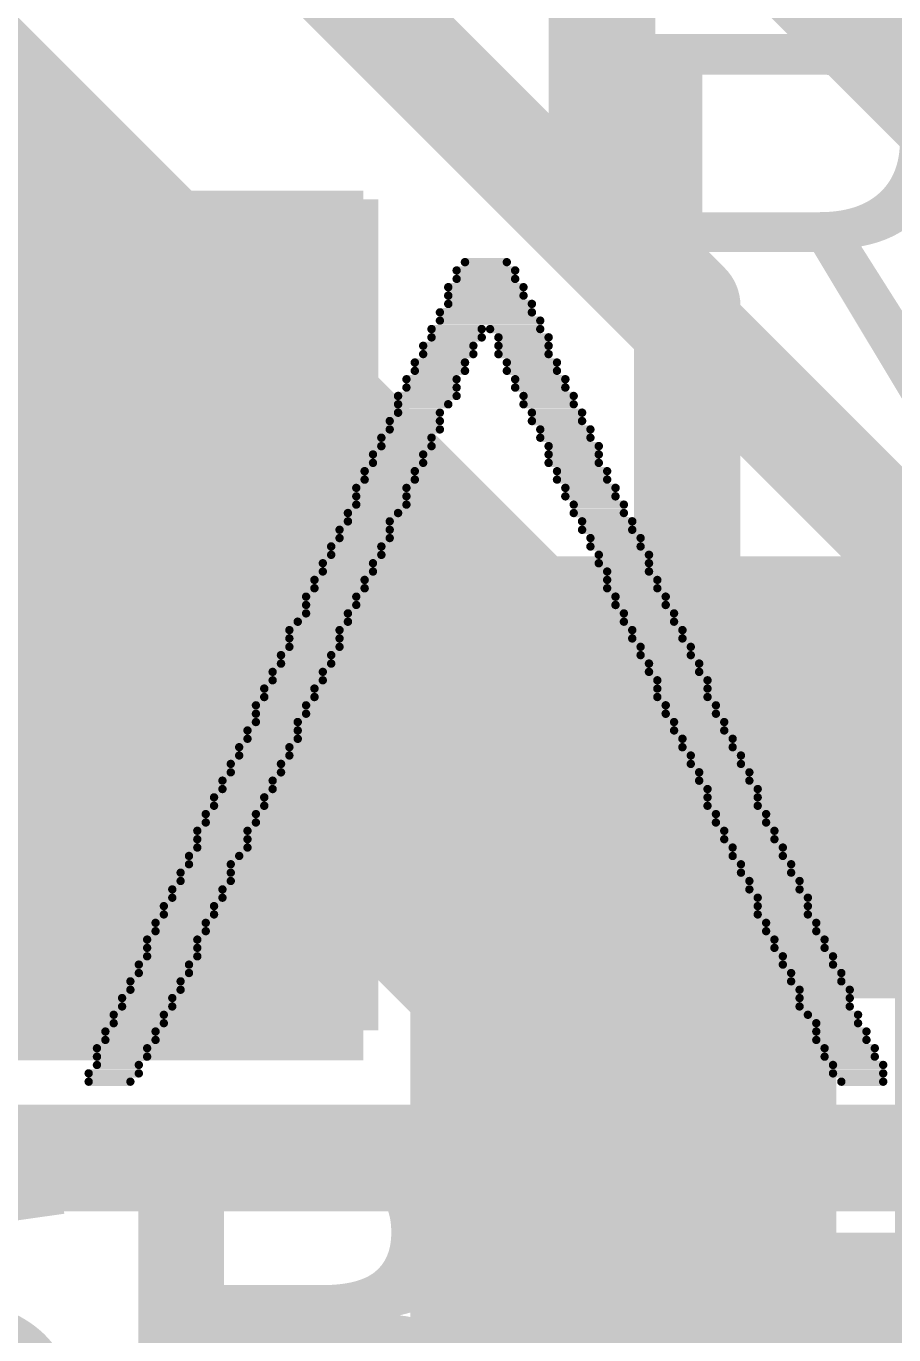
# Model space of a CAD drawing. Header units: inches. Extents: x -0.14 to 1.19, y -0.12 to 0.99.
# Drawn here: x 0.847 to 0.9284, y 0.2934 to 0.4163 of the extents above; entities that cross this region are included whole.
import ezdxf

# ---------------------------------------------------------------- set-up
doc = ezdxf.new("R2010")
doc.units = ezdxf.units.IN
doc.header["$MEASUREMENT"] = 0
for name, color, linetype in [('Bottom Layer', 5, 'Continuous'), ('Bottom Overlay', 54, 'Continuous'), ('Top Layer', 1, 'Continuous'), ('Top Overlay', 2, 'Continuous'), ('Top Paste', 8, 'Continuous'), ('Top Solder', 216, 'Continuous')]:
    doc.layers.add(name, color=color, linetype=linetype)
doc.styles.add('Arial', font='', dxfattribs={"height": 0.2})
doc.styles.add('Arial_Bold', font='', dxfattribs={"height": 0.2})
doc.styles.get('Arial').set_extended_font_data('Arial')
doc.styles.get('Arial_Bold').set_extended_font_data('Arial', bold=True)

# ---------------------------------------------------------------- blocks, each defined once
blk = doc.blocks.new('S______B______5')
at = {"layer": 'Top Layer'}
for points in [[(-0.045, -0.0175), (-0.045, 0.0175), (-0.015, 0.0175), (-0.015, -0.0175)], [(0.015, -0.0175), (0.015, 0.0175), (0.045, 0.0175), (0.045, -0.0175)]]:
    blk.add_hatch(color=1, dxfattribs=at).paths.add_polyline_path(points)
at = {"layer": 'Top Paste'}
for points in [[(-0.045, -0.0175), (-0.045, 0.0175), (-0.015, 0.0175), (-0.015, -0.0175)], [(0.015, -0.0175), (0.015, 0.0175), (0.045, 0.0175), (0.045, -0.0175)]]:
    blk.add_hatch(color=8, dxfattribs=at).paths.add_polyline_path(points)
at = {"layer": 'Top Solder'}
for points in [[(-0.049, -0.0215), (-0.049, 0.0215), (-0.011, 0.0215), (-0.011, -0.0215)], [(0.011, -0.0215), (0.011, 0.0215), (0.049, 0.0215), (0.049, -0.0215)]]:
    blk.add_hatch(color=216, dxfattribs=at).paths.add_polyline_path(points)
at = {"layer": 'Top Overlay', "const_width": 0.005}
for points in [[(-0.05, -0.022), (-0.05, 0.022)], [(0.05, 0.022), (-0.05, 0.022)], [(0.05, -0.022), (0.05, 0.022)], [(0.05, -0.022), (-0.05, -0.022)]]:
    blk.add_lwpolyline(points, dxfattribs=at)
at = {"layer": 'Top Overlay', "const_width": 0.0025}
for points in [[(-0.05125, 0.022, 1), (-0.04875, 0.022, 1)], [(-0.05125, 0.022, 1), (-0.04875, 0.022, 1)], [(0.04875, 0.022, 1), (0.05125, 0.022, 1)], [(0.04875, 0.022, 1), (0.05125, 0.022, 1)], [(-0.05125, -0.022, 1), (-0.04875, -0.022, 1)], [(-0.05125, -0.022, 1), (-0.04875, -0.022, 1)], [(0.04875, -0.022, 1), (0.05125, -0.022, 1)], [(0.04875, -0.022, 1), (0.05125, -0.022, 1)]]:
    blk.add_lwpolyline(points, format="xyb", close=True, dxfattribs=at)
blk = doc.blocks.new('SO_14_36')
at = {"layer": 'Top Layer'}
for points in [[(0.07835, -0.08819), (0.13228, -0.08819), (0.13228, -0.11181), (0.07835, -0.11181)], [(0.07835, -0.13819), (0.13228, -0.13819), (0.13228, -0.16181), (0.07835, -0.16181)]]:
    blk.add_hatch(color=1, dxfattribs=at).paths.add_polyline_path(points)
at = {"layer": 'Top Paste'}
for points in [[(0.07835, -0.08819), (0.13228, -0.08819), (0.13228, -0.11181), (0.07835, -0.11181)], [(0.07835, -0.13819), (0.13228, -0.13819), (0.13228, -0.16181), (0.07835, -0.16181)]]:
    blk.add_hatch(color=8, dxfattribs=at).paths.add_polyline_path(points)
at = {"layer": 'Top Solder'}
for points in [[(0.07435, -0.08419), (0.13628, -0.08419), (0.13628, -0.11581), (0.07435, -0.11581)], [(0.07435, -0.13419), (0.13628, -0.13419), (0.13628, -0.16581), (0.07435, -0.16581)]]:
    blk.add_hatch(color=216, dxfattribs=at).paths.add_polyline_path(points)

msp = doc.modelspace()

# ---------------------------------------------------------------- hatches: boundary and pattern name
at = {"layer": 'Top Layer'}
msp.add_hatch(color=1, dxfattribs=at).paths.add_polyline_path([(0.88, 0.4), (0.81768, 0.4), (0.81768, 0.322), (0.88, 0.322)])

# ---------------------------------------------------------------- linework, layer by layer
at = {"layer": 'Bottom Layer'}
for points, const_width in [([(0.868, 0.473), (1.029, 0.312)], 0.01), ([(0.797, 0.438), (0.903, 0.332)], 0.04), ([(0.848, 0.449), (1.017, 0.28)], 0.01), ([(0.903, 0.16543), (0.903, 0.332)], 0.04)]:
    msp.add_lwpolyline(points, dxfattribs=dict(at, const_width=const_width))
at = {"layer": 'Bottom Layer', "const_width": 0.02}
msp.add_lwpolyline([(0.893, 0.332, 1), (0.913, 0.332, 1)], format="xyb", close=True, dxfattribs=at)
msp.add_lwpolyline([(0.893, 0.332, 1), (0.913, 0.332, 1)], format="xyb", close=True, dxfattribs=at)
at = {"layer": 'Bottom Overlay', "const_width": 0.000785}
for points in [[(0.88814, 0.3941), (0.89207, 0.3941)], [(0.88735, 0.39332), (0.89285, 0.39332)], [(0.88657, 0.39175), (0.89364, 0.39175)], [(0.88735, 0.39253), (0.89285, 0.39253)], [(0.88657, 0.39096), (0.89364, 0.39096)], [(0.88578, 0.38939), (0.89442, 0.38939)], [(0.88657, 0.39018), (0.89442, 0.39018)], [(0.885, 0.38782), (0.88971, 0.38782)], [(0.88578, 0.38861), (0.89521, 0.38861)], [(0.8905, 0.38782), (0.89521, 0.38782)], [(0.885, 0.38704), (0.88971, 0.38704)], [(0.89128, 0.38704), (0.89599, 0.38704)], [(0.88421, 0.38625), (0.88892, 0.38625)], [(0.88421, 0.38547), (0.88892, 0.38547)], [(0.89128, 0.38625), (0.89599, 0.38625)], [(0.89128, 0.38547), (0.89599, 0.38547)], [(0.88343, 0.38468), (0.88814, 0.38468)], [(0.89207, 0.38468), (0.89678, 0.38468)], [(0.88264, 0.38311), (0.88735, 0.38311)], [(0.88343, 0.3839), (0.88814, 0.3839)], [(0.89207, 0.3839), (0.89678, 0.3839)], [(0.89285, 0.38311), (0.89756, 0.38311)], [(0.88264, 0.38233), (0.88735, 0.38233)], [(0.89285, 0.38233), (0.89756, 0.38233)], [(0.88186, 0.38154), (0.88735, 0.38154)], [(0.88186, 0.38076), (0.88657, 0.38076)], [(0.89364, 0.38154), (0.89835, 0.38154)], [(0.89364, 0.38076), (0.89835, 0.38076)], [(0.88186, 0.37997), (0.88578, 0.37997)], [(0.89442, 0.37997), (0.89913, 0.37997)], [(0.88107, 0.37919), (0.88578, 0.37919)], [(0.88107, 0.3784), (0.88578, 0.3784)], [(0.89442, 0.37919), (0.89913, 0.37919)], [(0.89521, 0.3784), (0.89992, 0.3784)], [(0.88029, 0.37762), (0.885, 0.37762)], [(0.88029, 0.37683), (0.885, 0.37683)], [(0.89521, 0.37762), (0.89992, 0.37762)], [(0.89599, 0.37683), (0.9007, 0.37683)], [(0.8795, 0.37605), (0.88421, 0.37605)], [(0.89599, 0.37605), (0.9007, 0.37605)], [(0.87872, 0.37448), (0.88343, 0.37448)], [(0.8795, 0.37526), (0.88421, 0.37526)], [(0.89599, 0.37526), (0.9007, 0.37526)], [(0.89678, 0.37448), (0.90149, 0.37448)], [(0.87872, 0.37369), (0.88343, 0.37369)], [(0.89678, 0.37369), (0.90149, 0.37369)], [(0.87793, 0.37291), (0.88264, 0.37291)], [(0.87793, 0.37212), (0.88264, 0.37212)], [(0.89756, 0.37291), (0.90227, 0.37291)], [(0.89756, 0.37212), (0.90227, 0.37212)], [(0.87793, 0.37134), (0.88264, 0.37134)], [(0.89835, 0.37134), (0.90306, 0.37134)], [(0.87715, 0.37055), (0.88186, 0.37055)], [(0.87715, 0.36977), (0.88107, 0.36977)], [(0.89835, 0.37055), (0.90306, 0.37055)], [(0.89913, 0.36977), (0.90384, 0.36977)], [(0.87636, 0.36898), (0.88107, 0.36898)], [(0.87636, 0.3682), (0.88107, 0.3682)], [(0.89913, 0.36898), (0.90384, 0.36898)], [(0.89992, 0.3682), (0.90463, 0.3682)], [(0.87558, 0.36741), (0.88029, 0.36741)], [(0.89992, 0.36741), (0.90463, 0.36741)], [(0.87479, 0.36584), (0.8795, 0.36584)], [(0.87558, 0.36663), (0.88029, 0.36663)], [(0.9007, 0.36663), (0.90541, 0.36663)], [(0.9007, 0.36584), (0.90541, 0.36584)], [(0.87479, 0.36506), (0.8795, 0.36506)], [(0.90149, 0.36506), (0.90541, 0.36506)], [(0.87401, 0.36427), (0.87872, 0.36427)], [(0.87401, 0.36349), (0.87872, 0.36349)], [(0.90149, 0.36427), (0.9062, 0.36427)], [(0.90149, 0.36349), (0.9062, 0.36349)], [(0.87322, 0.3627), (0.87793, 0.3627)], [(0.90227, 0.3627), (0.90698, 0.3627)], [(0.87322, 0.36192), (0.87793, 0.36192)], [(0.87322, 0.36113), (0.87715, 0.36113)], [(0.90227, 0.36192), (0.90698, 0.36192)], [(0.90306, 0.36113), (0.90777, 0.36113)], [(0.87165, 0.35956), (0.87636, 0.35956)], [(0.87244, 0.36035), (0.87715, 0.36035)], [(0.90306, 0.36035), (0.90777, 0.36035)], [(0.90384, 0.35956), (0.90855, 0.35956)], [(0.87165, 0.35878), (0.87636, 0.35878)], [(0.90384, 0.35878), (0.90855, 0.35878)], [(0.87087, 0.35721), (0.87558, 0.35721)], [(0.87165, 0.35799), (0.87636, 0.35799)], [(0.90463, 0.35799), (0.90934, 0.35799)], [(0.90463, 0.35721), (0.90934, 0.35721)], [(0.87087, 0.35642), (0.87558, 0.35642)], [(0.90541, 0.35642), (0.91012, 0.35642)], [(0.87008, 0.35564), (0.87479, 0.35564)], [(0.87008, 0.35485), (0.87479, 0.35485)], [(0.90541, 0.35564), (0.91012, 0.35564)], [(0.9062, 0.35485), (0.91091, 0.35485)], [(0.8693, 0.35407), (0.87401, 0.35407)], [(0.9062, 0.35407), (0.91091, 0.35407)], [(0.86851, 0.3525), (0.87322, 0.3525)], [(0.8693, 0.35328), (0.87401, 0.35328)], [(0.9062, 0.35328), (0.91091, 0.35328)], [(0.90698, 0.3525), (0.91169, 0.3525)], [(0.86851, 0.35171), (0.87322, 0.35171)], [(0.90698, 0.35171), (0.91169, 0.35171)], [(0.86773, 0.35014), (0.87244, 0.35014)], [(0.86851, 0.35093), (0.87244, 0.35093)], [(0.90777, 0.35093), (0.91248, 0.35093)], [(0.90777, 0.35014), (0.91248, 0.35014)], [(0.86694, 0.34857), (0.87165, 0.34857)], [(0.86773, 0.34936), (0.87244, 0.34936)], [(0.90855, 0.34936), (0.91326, 0.34936)], [(0.90855, 0.34857), (0.91326, 0.34857)], [(0.86694, 0.34779), (0.87165, 0.34779)], [(0.90934, 0.34779), (0.91405, 0.34779)], [(0.86616, 0.347), (0.87087, 0.347)], [(0.86616, 0.34621), (0.87087, 0.34621)], [(0.90934, 0.347), (0.91405, 0.347)], [(0.91012, 0.34621), (0.91483, 0.34621)], [(0.86537, 0.34543), (0.87008, 0.34543)], [(0.91012, 0.34543), (0.91483, 0.34543)], [(0.86459, 0.34386), (0.8693, 0.34386)], [(0.86537, 0.34464), (0.87008, 0.34464)], [(0.91091, 0.34464), (0.91562, 0.34464)], [(0.91091, 0.34386), (0.91562, 0.34386)], [(0.86459, 0.34307), (0.8693, 0.34307)], [(0.91091, 0.34307), (0.91562, 0.34307)], [(0.8638, 0.34229), (0.86851, 0.34229)], [(0.8638, 0.3415), (0.86851, 0.3415)], [(0.91169, 0.34229), (0.9164, 0.34229)], [(0.91169, 0.3415), (0.9164, 0.3415)], [(0.86302, 0.34072), (0.86773, 0.34072)], [(0.86302, 0.33993), (0.86773, 0.33993)], [(0.91248, 0.34072), (0.91719, 0.34072)], [(0.91248, 0.33993), (0.91719, 0.33993)], [(0.86302, 0.33915), (0.86773, 0.33915)], [(0.91326, 0.33915), (0.91797, 0.33915)], [(0.86223, 0.33836), (0.86694, 0.33836)], [(0.86223, 0.33758), (0.86616, 0.33758)], [(0.91326, 0.33836), (0.91797, 0.33836)], [(0.91405, 0.33758), (0.91876, 0.33758)], [(0.86145, 0.33679), (0.86616, 0.33679)], [(0.91405, 0.33679), (0.91876, 0.33679)], [(0.86066, 0.33522), (0.86537, 0.33522)], [(0.86145, 0.33601), (0.86616, 0.33601)], [(0.91483, 0.33601), (0.91954, 0.33601)], [(0.91483, 0.33522), (0.91954, 0.33522)], [(0.86066, 0.33444), (0.86537, 0.33444)], [(0.91562, 0.33444), (0.92033, 0.33444)], [(0.85988, 0.33365), (0.86459, 0.33365)], [(0.85988, 0.33287), (0.86459, 0.33287)], [(0.91562, 0.33365), (0.92033, 0.33365)], [(0.91562, 0.33287), (0.92033, 0.33287)], [(0.85909, 0.33208), (0.8638, 0.33208)], [(0.85909, 0.3313), (0.8638, 0.3313)], [(0.9164, 0.33208), (0.92111, 0.33208)], [(0.9164, 0.3313), (0.92111, 0.3313)], [(0.85831, 0.33051), (0.86302, 0.33051)], [(0.91719, 0.33051), (0.9219, 0.33051)], [(0.85831, 0.32973), (0.86302, 0.32973)], [(0.85831, 0.32894), (0.86302, 0.32894)], [(0.91719, 0.32973), (0.9219, 0.32973)], [(0.91797, 0.32894), (0.92268, 0.32894)], [(0.85752, 0.32816), (0.86223, 0.32816)], [(0.91797, 0.32816), (0.92268, 0.32816)], [(0.85674, 0.32659), (0.86145, 0.32659)], [(0.85752, 0.32737), (0.86223, 0.32737)], [(0.91876, 0.32737), (0.92347, 0.32737)], [(0.91876, 0.32659), (0.92347, 0.32659)], [(0.85674, 0.3258), (0.86145, 0.3258)], [(0.91954, 0.3258), (0.92425, 0.3258)], [(0.85595, 0.32502), (0.86066, 0.32502)], [(0.85595, 0.32423), (0.86066, 0.32423)], [(0.91954, 0.32502), (0.92425, 0.32502)], [(0.91954, 0.32423), (0.92425, 0.32423)], [(0.85517, 0.32345), (0.85988, 0.32345)], [(0.92033, 0.32345), (0.92504, 0.32345)], [(0.85438, 0.32188), (0.85909, 0.32188)], [(0.85517, 0.32266), (0.85988, 0.32266)], [(0.92111, 0.32266), (0.92504, 0.32266)], [(0.92111, 0.32188), (0.92582, 0.32188)], [(0.8536, 0.32031), (0.85831, 0.32031)], [(0.85438, 0.32109), (0.85909, 0.32109)], [(0.92111, 0.32109), (0.92582, 0.32109)], [(0.9219, 0.32031), (0.92661, 0.32031)], [(0.8536, 0.31952), (0.85831, 0.31952)], [(0.9219, 0.31952), (0.92661, 0.31952)], [(0.85281, 0.31795), (0.85752, 0.31795)], [(0.8536, 0.31874), (0.85752, 0.31874)], [(0.92268, 0.31874), (0.92739, 0.31874)], [(0.92268, 0.31795), (0.92739, 0.31795)], [(0.85281, 0.31717), (0.85674, 0.31717)], [(0.92347, 0.31717), (0.92739, 0.31717)]]:
    msp.add_lwpolyline(points, dxfattribs=at)
at = {"layer": 'Bottom Overlay', "const_width": 0.000392}
for points in [[(0.88794, 0.3941, 1), (0.88834, 0.3941, 1)], [(0.89187, 0.3941, 1), (0.89226, 0.3941, 1)], [(0.88716, 0.39332, 1), (0.88755, 0.39332, 1)], [(0.89265, 0.39332, 1), (0.89305, 0.39332, 1)], [(0.88637, 0.39175, 1), (0.88677, 0.39175, 1)], [(0.88716, 0.39253, 1), (0.88755, 0.39253, 1)], [(0.89265, 0.39253, 1), (0.89305, 0.39253, 1)], [(0.89344, 0.39175, 1), (0.89383, 0.39175, 1)], [(0.88637, 0.39096, 1), (0.88677, 0.39096, 1)], [(0.89344, 0.39096, 1), (0.89383, 0.39096, 1)], [(0.88559, 0.38939, 1), (0.88598, 0.38939, 1)], [(0.88637, 0.39018, 1), (0.88677, 0.39018, 1)], [(0.89422, 0.39018, 1), (0.89462, 0.39018, 1)], [(0.89422, 0.38939, 1), (0.89462, 0.38939, 1)], [(0.8848, 0.38782, 1), (0.8852, 0.38782, 1)], [(0.88559, 0.38861, 1), (0.88598, 0.38861, 1)], [(0.88951, 0.38782, 1), (0.88991, 0.38782, 1)], [(0.8903, 0.38782, 1), (0.89069, 0.38782, 1)], [(0.89501, 0.38861, 1), (0.8954, 0.38861, 1)], [(0.89501, 0.38782, 1), (0.8954, 0.38782, 1)], [(0.8848, 0.38704, 1), (0.8852, 0.38704, 1)], [(0.88951, 0.38704, 1), (0.88991, 0.38704, 1)], [(0.89108, 0.38704, 1), (0.89148, 0.38704, 1)], [(0.89579, 0.38704, 1), (0.89619, 0.38704, 1)], [(0.88402, 0.38625, 1), (0.88441, 0.38625, 1)], [(0.88402, 0.38547, 1), (0.88441, 0.38547, 1)], [(0.88873, 0.38625, 1), (0.88912, 0.38625, 1)], [(0.88873, 0.38547, 1), (0.88912, 0.38547, 1)], [(0.89108, 0.38625, 1), (0.89148, 0.38625, 1)], [(0.89108, 0.38547, 1), (0.89148, 0.38547, 1)], [(0.89579, 0.38625, 1), (0.89619, 0.38625, 1)], [(0.89579, 0.38547, 1), (0.89619, 0.38547, 1)], [(0.88323, 0.38468, 1), (0.88363, 0.38468, 1)], [(0.88794, 0.38468, 1), (0.88834, 0.38468, 1)], [(0.89187, 0.38468, 1), (0.89226, 0.38468, 1)], [(0.89658, 0.38468, 1), (0.89697, 0.38468, 1)], [(0.88245, 0.38311, 1), (0.88284, 0.38311, 1)], [(0.88323, 0.3839, 1), (0.88363, 0.3839, 1)], [(0.88716, 0.38311, 1), (0.88755, 0.38311, 1)], [(0.88794, 0.3839, 1), (0.88834, 0.3839, 1)], [(0.89187, 0.3839, 1), (0.89226, 0.3839, 1)], [(0.89265, 0.38311, 1), (0.89305, 0.38311, 1)], [(0.89658, 0.3839, 1), (0.89697, 0.3839, 1)], [(0.89736, 0.38311, 1), (0.89776, 0.38311, 1)], [(0.88245, 0.38233, 1), (0.88284, 0.38233, 1)], [(0.88716, 0.38233, 1), (0.88755, 0.38233, 1)], [(0.89265, 0.38233, 1), (0.89305, 0.38233, 1)], [(0.89736, 0.38233, 1), (0.89776, 0.38233, 1)], [(0.88166, 0.38154, 1), (0.88206, 0.38154, 1)], [(0.88166, 0.38076, 1), (0.88206, 0.38076, 1)], [(0.88637, 0.38076, 1), (0.88677, 0.38076, 1)], [(0.88716, 0.38154, 1), (0.88755, 0.38154, 1)], [(0.89344, 0.38154, 1), (0.89383, 0.38154, 1)], [(0.89344, 0.38076, 1), (0.89383, 0.38076, 1)], [(0.89815, 0.38154, 1), (0.89854, 0.38154, 1)], [(0.89815, 0.38076, 1), (0.89854, 0.38076, 1)], [(0.88166, 0.37997, 1), (0.88206, 0.37997, 1)], [(0.88559, 0.37997, 1), (0.88598, 0.37997, 1)], [(0.89422, 0.37997, 1), (0.89462, 0.37997, 1)], [(0.89893, 0.37997, 1), (0.89933, 0.37997, 1)], [(0.88088, 0.37919, 1), (0.88127, 0.37919, 1)], [(0.88088, 0.3784, 1), (0.88127, 0.3784, 1)], [(0.88559, 0.37919, 1), (0.88598, 0.37919, 1)], [(0.88559, 0.3784, 1), (0.88598, 0.3784, 1)], [(0.89422, 0.37919, 1), (0.89462, 0.37919, 1)], [(0.89501, 0.3784, 1), (0.8954, 0.3784, 1)], [(0.89893, 0.37919, 1), (0.89933, 0.37919, 1)], [(0.89972, 0.3784, 1), (0.90011, 0.3784, 1)], [(0.88009, 0.37762, 1), (0.88049, 0.37762, 1)], [(0.88009, 0.37683, 1), (0.88049, 0.37683, 1)], [(0.8848, 0.37762, 1), (0.8852, 0.37762, 1)], [(0.8848, 0.37683, 1), (0.8852, 0.37683, 1)], [(0.89501, 0.37762, 1), (0.8954, 0.37762, 1)], [(0.89579, 0.37683, 1), (0.89619, 0.37683, 1)], [(0.89972, 0.37762, 1), (0.90011, 0.37762, 1)], [(0.9005, 0.37683, 1), (0.9009, 0.37683, 1)], [(0.87931, 0.37605, 1), (0.8797, 0.37605, 1)], [(0.88402, 0.37605, 1), (0.88441, 0.37605, 1)], [(0.89579, 0.37605, 1), (0.89619, 0.37605, 1)], [(0.9005, 0.37605, 1), (0.9009, 0.37605, 1)], [(0.87852, 0.37448, 1), (0.87892, 0.37448, 1)], [(0.87931, 0.37526, 1), (0.8797, 0.37526, 1)], [(0.88323, 0.37448, 1), (0.88363, 0.37448, 1)], [(0.88402, 0.37526, 1), (0.88441, 0.37526, 1)], [(0.89579, 0.37526, 1), (0.89619, 0.37526, 1)], [(0.89658, 0.37448, 1), (0.89697, 0.37448, 1)], [(0.9005, 0.37526, 1), (0.9009, 0.37526, 1)], [(0.90129, 0.37448, 1), (0.90168, 0.37448, 1)], [(0.87852, 0.37369, 1), (0.87892, 0.37369, 1)], [(0.88323, 0.37369, 1), (0.88363, 0.37369, 1)], [(0.89658, 0.37369, 1), (0.89697, 0.37369, 1)], [(0.90129, 0.37369, 1), (0.90168, 0.37369, 1)], [(0.87774, 0.37291, 1), (0.87813, 0.37291, 1)], [(0.87774, 0.37212, 1), (0.87813, 0.37212, 1)], [(0.88245, 0.37291, 1), (0.88284, 0.37291, 1)], [(0.88245, 0.37212, 1), (0.88284, 0.37212, 1)], [(0.89736, 0.37291, 1), (0.89776, 0.37291, 1)], [(0.89736, 0.37212, 1), (0.89776, 0.37212, 1)], [(0.90207, 0.37291, 1), (0.90247, 0.37291, 1)], [(0.90207, 0.37212, 1), (0.90247, 0.37212, 1)], [(0.87774, 0.37134, 1), (0.87813, 0.37134, 1)], [(0.88245, 0.37134, 1), (0.88284, 0.37134, 1)], [(0.89815, 0.37134, 1), (0.89854, 0.37134, 1)], [(0.90286, 0.37134, 1), (0.90325, 0.37134, 1)], [(0.87695, 0.37055, 1), (0.87735, 0.37055, 1)], [(0.87695, 0.36977, 1), (0.87735, 0.36977, 1)], [(0.88088, 0.36977, 1), (0.88127, 0.36977, 1)], [(0.88166, 0.37055, 1), (0.88206, 0.37055, 1)], [(0.89815, 0.37055, 1), (0.89854, 0.37055, 1)], [(0.89893, 0.36977, 1), (0.89933, 0.36977, 1)], [(0.90286, 0.37055, 1), (0.90325, 0.37055, 1)], [(0.90364, 0.36977, 1), (0.90404, 0.36977, 1)], [(0.87617, 0.36898, 1), (0.87656, 0.36898, 1)], [(0.87617, 0.3682, 1), (0.87656, 0.3682, 1)], [(0.88088, 0.36898, 1), (0.88127, 0.36898, 1)], [(0.88088, 0.3682, 1), (0.88127, 0.3682, 1)], [(0.89893, 0.36898, 1), (0.89933, 0.36898, 1)], [(0.89972, 0.3682, 1), (0.90011, 0.3682, 1)], [(0.90364, 0.36898, 1), (0.90404, 0.36898, 1)], [(0.90443, 0.3682, 1), (0.90482, 0.3682, 1)], [(0.87538, 0.36741, 1), (0.87578, 0.36741, 1)], [(0.88009, 0.36741, 1), (0.88049, 0.36741, 1)], [(0.89972, 0.36741, 1), (0.90011, 0.36741, 1)], [(0.90443, 0.36741, 1), (0.90482, 0.36741, 1)], [(0.8746, 0.36584, 1), (0.87499, 0.36584, 1)], [(0.87538, 0.36663, 1), (0.87578, 0.36663, 1)], [(0.87931, 0.36584, 1), (0.8797, 0.36584, 1)], [(0.88009, 0.36663, 1), (0.88049, 0.36663, 1)], [(0.9005, 0.36663, 1), (0.9009, 0.36663, 1)], [(0.9005, 0.36584, 1), (0.9009, 0.36584, 1)], [(0.90521, 0.36663, 1), (0.90561, 0.36663, 1)], [(0.90521, 0.36584, 1), (0.90561, 0.36584, 1)], [(0.8746, 0.36506, 1), (0.87499, 0.36506, 1)], [(0.87931, 0.36506, 1), (0.8797, 0.36506, 1)], [(0.90129, 0.36506, 1), (0.90168, 0.36506, 1)], [(0.90521, 0.36506, 1), (0.90561, 0.36506, 1)], [(0.87381, 0.36427, 1), (0.87421, 0.36427, 1)], [(0.87381, 0.36349, 1), (0.87421, 0.36349, 1)], [(0.87852, 0.36427, 1), (0.87892, 0.36427, 1)], [(0.87852, 0.36349, 1), (0.87892, 0.36349, 1)], [(0.90129, 0.36427, 1), (0.90168, 0.36427, 1)], [(0.90129, 0.36349, 1), (0.90168, 0.36349, 1)], [(0.906, 0.36427, 1), (0.90639, 0.36427, 1)], [(0.906, 0.36349, 1), (0.90639, 0.36349, 1)], [(0.87303, 0.3627, 1), (0.87342, 0.3627, 1)], [(0.87774, 0.3627, 1), (0.87813, 0.3627, 1)], [(0.90207, 0.3627, 1), (0.90247, 0.3627, 1)], [(0.90678, 0.3627, 1), (0.90718, 0.3627, 1)], [(0.87303, 0.36192, 1), (0.87342, 0.36192, 1)], [(0.87303, 0.36113, 1), (0.87342, 0.36113, 1)], [(0.87695, 0.36113, 1), (0.87735, 0.36113, 1)], [(0.87774, 0.36192, 1), (0.87813, 0.36192, 1)], [(0.90207, 0.36192, 1), (0.90247, 0.36192, 1)], [(0.90286, 0.36113, 1), (0.90325, 0.36113, 1)], [(0.90678, 0.36192, 1), (0.90718, 0.36192, 1)], [(0.90757, 0.36113, 1), (0.90796, 0.36113, 1)], [(0.87146, 0.35956, 1), (0.87185, 0.35956, 1)], [(0.87224, 0.36035, 1), (0.87264, 0.36035, 1)], [(0.87617, 0.35956, 1), (0.87656, 0.35956, 1)], [(0.87695, 0.36035, 1), (0.87735, 0.36035, 1)], [(0.90286, 0.36035, 1), (0.90325, 0.36035, 1)], [(0.90364, 0.35956, 1), (0.90404, 0.35956, 1)], [(0.90757, 0.36035, 1), (0.90796, 0.36035, 1)], [(0.90835, 0.35956, 1), (0.90875, 0.35956, 1)], [(0.87146, 0.35878, 1), (0.87185, 0.35878, 1)], [(0.87617, 0.35878, 1), (0.87656, 0.35878, 1)], [(0.90364, 0.35878, 1), (0.90404, 0.35878, 1)], [(0.90835, 0.35878, 1), (0.90875, 0.35878, 1)], [(0.87067, 0.35721, 1), (0.87107, 0.35721, 1)], [(0.87146, 0.35799, 1), (0.87185, 0.35799, 1)], [(0.87538, 0.35721, 1), (0.87578, 0.35721, 1)], [(0.87617, 0.35799, 1), (0.87656, 0.35799, 1)], [(0.90443, 0.35799, 1), (0.90482, 0.35799, 1)], [(0.90443, 0.35721, 1), (0.90482, 0.35721, 1)], [(0.90914, 0.35799, 1), (0.90953, 0.35799, 1)], [(0.90914, 0.35721, 1), (0.90953, 0.35721, 1)], [(0.87067, 0.35642, 1), (0.87107, 0.35642, 1)], [(0.87538, 0.35642, 1), (0.87578, 0.35642, 1)], [(0.90521, 0.35642, 1), (0.90561, 0.35642, 1)], [(0.90992, 0.35642, 1), (0.91032, 0.35642, 1)], [(0.86989, 0.35564, 1), (0.87028, 0.35564, 1)], [(0.86989, 0.35485, 1), (0.87028, 0.35485, 1)], [(0.8746, 0.35564, 1), (0.87499, 0.35564, 1)], [(0.8746, 0.35485, 1), (0.87499, 0.35485, 1)], [(0.90521, 0.35564, 1), (0.90561, 0.35564, 1)], [(0.906, 0.35485, 1), (0.90639, 0.35485, 1)], [(0.90992, 0.35564, 1), (0.91032, 0.35564, 1)], [(0.91071, 0.35485, 1), (0.9111, 0.35485, 1)], [(0.8691, 0.35407, 1), (0.8695, 0.35407, 1)], [(0.87381, 0.35407, 1), (0.87421, 0.35407, 1)], [(0.906, 0.35407, 1), (0.90639, 0.35407, 1)], [(0.91071, 0.35407, 1), (0.9111, 0.35407, 1)], [(0.86832, 0.3525, 1), (0.86871, 0.3525, 1)], [(0.8691, 0.35328, 1), (0.8695, 0.35328, 1)], [(0.87303, 0.3525, 1), (0.87342, 0.3525, 1)], [(0.87381, 0.35328, 1), (0.87421, 0.35328, 1)], [(0.906, 0.35328, 1), (0.90639, 0.35328, 1)], [(0.90678, 0.3525, 1), (0.90718, 0.3525, 1)], [(0.91071, 0.35328, 1), (0.9111, 0.35328, 1)], [(0.9115, 0.3525, 1), (0.91189, 0.3525, 1)], [(0.86832, 0.35171, 1), (0.86871, 0.35171, 1)], [(0.87303, 0.35171, 1), (0.87342, 0.35171, 1)], [(0.90678, 0.35171, 1), (0.90718, 0.35171, 1)], [(0.9115, 0.35171, 1), (0.91189, 0.35171, 1)], [(0.86753, 0.35014, 1), (0.86792, 0.35014, 1)], [(0.86832, 0.35093, 1), (0.86871, 0.35093, 1)], [(0.87224, 0.35093, 1), (0.87264, 0.35093, 1)], [(0.87224, 0.35014, 1), (0.87264, 0.35014, 1)], [(0.90757, 0.35093, 1), (0.90796, 0.35093, 1)], [(0.90757, 0.35014, 1), (0.90796, 0.35014, 1)], [(0.91228, 0.35093, 1), (0.91267, 0.35093, 1)], [(0.91228, 0.35014, 1), (0.91267, 0.35014, 1)], [(0.86675, 0.34857, 1), (0.86714, 0.34857, 1)], [(0.86753, 0.34936, 1), (0.86792, 0.34936, 1)], [(0.87146, 0.34857, 1), (0.87185, 0.34857, 1)], [(0.87224, 0.34936, 1), (0.87264, 0.34936, 1)], [(0.90835, 0.34936, 1), (0.90875, 0.34936, 1)], [(0.90835, 0.34857, 1), (0.90875, 0.34857, 1)], [(0.91307, 0.34936, 1), (0.91346, 0.34936, 1)], [(0.91307, 0.34857, 1), (0.91346, 0.34857, 1)], [(0.86675, 0.34779, 1), (0.86714, 0.34779, 1)], [(0.87146, 0.34779, 1), (0.87185, 0.34779, 1)], [(0.90914, 0.34779, 1), (0.90953, 0.34779, 1)], [(0.91385, 0.34779, 1), (0.91424, 0.34779, 1)], [(0.86596, 0.347, 1), (0.86635, 0.347, 1)], [(0.86596, 0.34621, 1), (0.86635, 0.34621, 1)], [(0.87067, 0.347, 1), (0.87107, 0.347, 1)], [(0.87067, 0.34621, 1), (0.87107, 0.34621, 1)], [(0.90914, 0.347, 1), (0.90953, 0.347, 1)], [(0.90992, 0.34621, 1), (0.91032, 0.34621, 1)], [(0.91385, 0.347, 1), (0.91424, 0.347, 1)], [(0.91464, 0.34621, 1), (0.91503, 0.34621, 1)], [(0.86518, 0.34543, 1), (0.86557, 0.34543, 1)], [(0.86989, 0.34543, 1), (0.87028, 0.34543, 1)], [(0.90992, 0.34543, 1), (0.91032, 0.34543, 1)], [(0.91464, 0.34543, 1), (0.91503, 0.34543, 1)], [(0.86439, 0.34386, 1), (0.86478, 0.34386, 1)], [(0.86518, 0.34464, 1), (0.86557, 0.34464, 1)], [(0.8691, 0.34386, 1), (0.8695, 0.34386, 1)], [(0.86989, 0.34464, 1), (0.87028, 0.34464, 1)], [(0.91071, 0.34464, 1), (0.9111, 0.34464, 1)], [(0.91071, 0.34386, 1), (0.9111, 0.34386, 1)], [(0.91542, 0.34464, 1), (0.91581, 0.34464, 1)], [(0.91542, 0.34386, 1), (0.91581, 0.34386, 1)], [(0.86439, 0.34307, 1), (0.86478, 0.34307, 1)], [(0.8691, 0.34307, 1), (0.8695, 0.34307, 1)], [(0.91071, 0.34307, 1), (0.9111, 0.34307, 1)], [(0.91542, 0.34307, 1), (0.91581, 0.34307, 1)], [(0.86361, 0.34229, 1), (0.864, 0.34229, 1)], [(0.86361, 0.3415, 1), (0.864, 0.3415, 1)], [(0.86832, 0.34229, 1), (0.86871, 0.34229, 1)], [(0.86832, 0.3415, 1), (0.86871, 0.3415, 1)], [(0.9115, 0.34229, 1), (0.91189, 0.34229, 1)], [(0.9115, 0.3415, 1), (0.91189, 0.3415, 1)], [(0.91621, 0.34229, 1), (0.9166, 0.34229, 1)], [(0.91621, 0.3415, 1), (0.9166, 0.3415, 1)], [(0.86282, 0.34072, 1), (0.86321, 0.34072, 1)], [(0.86282, 0.33993, 1), (0.86321, 0.33993, 1)], [(0.86753, 0.34072, 1), (0.86792, 0.34072, 1)], [(0.86753, 0.33993, 1), (0.86792, 0.33993, 1)], [(0.91228, 0.34072, 1), (0.91267, 0.34072, 1)], [(0.91228, 0.33993, 1), (0.91267, 0.33993, 1)], [(0.91699, 0.34072, 1), (0.91738, 0.34072, 1)], [(0.91699, 0.33993, 1), (0.91738, 0.33993, 1)], [(0.86282, 0.33915, 1), (0.86321, 0.33915, 1)], [(0.86753, 0.33915, 1), (0.86792, 0.33915, 1)], [(0.91307, 0.33915, 1), (0.91346, 0.33915, 1)], [(0.91778, 0.33915, 1), (0.91817, 0.33915, 1)], [(0.86204, 0.33836, 1), (0.86243, 0.33836, 1)], [(0.86204, 0.33758, 1), (0.86243, 0.33758, 1)], [(0.86596, 0.33758, 1), (0.86635, 0.33758, 1)], [(0.86675, 0.33836, 1), (0.86714, 0.33836, 1)], [(0.91307, 0.33836, 1), (0.91346, 0.33836, 1)], [(0.91385, 0.33758, 1), (0.91424, 0.33758, 1)], [(0.91778, 0.33836, 1), (0.91817, 0.33836, 1)], [(0.91856, 0.33758, 1), (0.91895, 0.33758, 1)], [(0.86125, 0.33679, 1), (0.86164, 0.33679, 1)], [(0.86596, 0.33679, 1), (0.86635, 0.33679, 1)], [(0.91385, 0.33679, 1), (0.91424, 0.33679, 1)], [(0.91856, 0.33679, 1), (0.91895, 0.33679, 1)], [(0.86047, 0.33522, 1), (0.86086, 0.33522, 1)], [(0.86125, 0.33601, 1), (0.86164, 0.33601, 1)], [(0.86518, 0.33522, 1), (0.86557, 0.33522, 1)], [(0.86596, 0.33601, 1), (0.86635, 0.33601, 1)], [(0.91464, 0.33601, 1), (0.91503, 0.33601, 1)], [(0.91464, 0.33522, 1), (0.91503, 0.33522, 1)], [(0.91935, 0.33601, 1), (0.91974, 0.33601, 1)], [(0.91935, 0.33522, 1), (0.91974, 0.33522, 1)], [(0.86047, 0.33444, 1), (0.86086, 0.33444, 1)], [(0.86518, 0.33444, 1), (0.86557, 0.33444, 1)], [(0.91542, 0.33444, 1), (0.91581, 0.33444, 1)], [(0.92013, 0.33444, 1), (0.92052, 0.33444, 1)], [(0.85968, 0.33365, 1), (0.86007, 0.33365, 1)], [(0.85968, 0.33287, 1), (0.86007, 0.33287, 1)], [(0.86439, 0.33365, 1), (0.86478, 0.33365, 1)], [(0.86439, 0.33287, 1), (0.86478, 0.33287, 1)], [(0.91542, 0.33365, 1), (0.91581, 0.33365, 1)], [(0.91542, 0.33287, 1), (0.91581, 0.33287, 1)], [(0.92013, 0.33365, 1), (0.92052, 0.33365, 1)], [(0.92013, 0.33287, 1), (0.92052, 0.33287, 1)], [(0.8589, 0.33208, 1), (0.85929, 0.33208, 1)], [(0.8589, 0.3313, 1), (0.85929, 0.3313, 1)], [(0.86361, 0.33208, 1), (0.864, 0.33208, 1)], [(0.86361, 0.3313, 1), (0.864, 0.3313, 1)], [(0.91621, 0.33208, 1), (0.9166, 0.33208, 1)], [(0.91621, 0.3313, 1), (0.9166, 0.3313, 1)], [(0.92092, 0.33208, 1), (0.92131, 0.33208, 1)], [(0.92092, 0.3313, 1), (0.92131, 0.3313, 1)], [(0.85811, 0.33051, 1), (0.8585, 0.33051, 1)], [(0.86282, 0.33051, 1), (0.86321, 0.33051, 1)], [(0.91699, 0.33051, 1), (0.91738, 0.33051, 1)], [(0.9217, 0.33051, 1), (0.92209, 0.33051, 1)], [(0.85811, 0.32973, 1), (0.8585, 0.32973, 1)], [(0.85811, 0.32894, 1), (0.8585, 0.32894, 1)], [(0.86282, 0.32973, 1), (0.86321, 0.32973, 1)], [(0.86282, 0.32894, 1), (0.86321, 0.32894, 1)], [(0.91699, 0.32973, 1), (0.91738, 0.32973, 1)], [(0.91778, 0.32894, 1), (0.91817, 0.32894, 1)], [(0.9217, 0.32973, 1), (0.92209, 0.32973, 1)], [(0.92249, 0.32894, 1), (0.92288, 0.32894, 1)], [(0.85733, 0.32816, 1), (0.85772, 0.32816, 1)], [(0.86204, 0.32816, 1), (0.86243, 0.32816, 1)], [(0.91778, 0.32816, 1), (0.91817, 0.32816, 1)], [(0.92249, 0.32816, 1), (0.92288, 0.32816, 1)], [(0.85654, 0.32659, 1), (0.85693, 0.32659, 1)], [(0.85733, 0.32737, 1), (0.85772, 0.32737, 1)], [(0.86125, 0.32659, 1), (0.86164, 0.32659, 1)], [(0.86204, 0.32737, 1), (0.86243, 0.32737, 1)], [(0.91856, 0.32737, 1), (0.91895, 0.32737, 1)], [(0.91856, 0.32659, 1), (0.91895, 0.32659, 1)], [(0.92327, 0.32737, 1), (0.92366, 0.32737, 1)], [(0.92327, 0.32659, 1), (0.92366, 0.32659, 1)], [(0.85654, 0.3258, 1), (0.85693, 0.3258, 1)], [(0.86125, 0.3258, 1), (0.86164, 0.3258, 1)], [(0.91935, 0.3258, 1), (0.91974, 0.3258, 1)], [(0.92406, 0.3258, 1), (0.92445, 0.3258, 1)], [(0.85576, 0.32502, 1), (0.85615, 0.32502, 1)], [(0.85576, 0.32423, 1), (0.85615, 0.32423, 1)], [(0.86047, 0.32502, 1), (0.86086, 0.32502, 1)], [(0.86047, 0.32423, 1), (0.86086, 0.32423, 1)], [(0.91935, 0.32502, 1), (0.91974, 0.32502, 1)], [(0.91935, 0.32423, 1), (0.91974, 0.32423, 1)], [(0.92406, 0.32502, 1), (0.92445, 0.32502, 1)], [(0.92406, 0.32423, 1), (0.92445, 0.32423, 1)], [(0.85497, 0.32345, 1), (0.85536, 0.32345, 1)], [(0.85968, 0.32345, 1), (0.86007, 0.32345, 1)], [(0.92013, 0.32345, 1), (0.92052, 0.32345, 1)], [(0.92484, 0.32345, 1), (0.92523, 0.32345, 1)], [(0.85419, 0.32188, 1), (0.85458, 0.32188, 1)], [(0.85497, 0.32266, 1), (0.85536, 0.32266, 1)], [(0.8589, 0.32188, 1), (0.85929, 0.32188, 1)], [(0.85968, 0.32266, 1), (0.86007, 0.32266, 1)], [(0.92092, 0.32266, 1), (0.92131, 0.32266, 1)], [(0.92092, 0.32188, 1), (0.92131, 0.32188, 1)], [(0.92484, 0.32266, 1), (0.92523, 0.32266, 1)], [(0.92563, 0.32188, 1), (0.92602, 0.32188, 1)], [(0.8534, 0.32031, 1), (0.85379, 0.32031, 1)], [(0.85419, 0.32109, 1), (0.85458, 0.32109, 1)], [(0.85811, 0.32031, 1), (0.8585, 0.32031, 1)], [(0.8589, 0.32109, 1), (0.85929, 0.32109, 1)], [(0.92092, 0.32109, 1), (0.92131, 0.32109, 1)], [(0.9217, 0.32031, 1), (0.92209, 0.32031, 1)], [(0.92563, 0.32109, 1), (0.92602, 0.32109, 1)], [(0.92641, 0.32031, 1), (0.9268, 0.32031, 1)], [(0.8534, 0.31952, 1), (0.85379, 0.31952, 1)], [(0.85811, 0.31952, 1), (0.8585, 0.31952, 1)], [(0.9217, 0.31952, 1), (0.92209, 0.31952, 1)], [(0.92641, 0.31952, 1), (0.9268, 0.31952, 1)], [(0.85262, 0.31795, 1), (0.85301, 0.31795, 1)], [(0.8534, 0.31874, 1), (0.85379, 0.31874, 1)], [(0.85733, 0.31874, 1), (0.85772, 0.31874, 1)], [(0.85733, 0.31795, 1), (0.85772, 0.31795, 1)], [(0.92249, 0.31874, 1), (0.92288, 0.31874, 1)], [(0.92249, 0.31795, 1), (0.92288, 0.31795, 1)], [(0.9272, 0.31874, 1), (0.92759, 0.31874, 1)], [(0.9272, 0.31795, 1), (0.92759, 0.31795, 1)], [(0.85262, 0.31717, 1), (0.85301, 0.31717, 1)], [(0.85654, 0.31717, 1), (0.85693, 0.31717, 1)], [(0.92327, 0.31717, 1), (0.92366, 0.31717, 1)], [(0.9272, 0.31717, 1), (0.92759, 0.31717, 1)]]:
    msp.add_lwpolyline(points, format="xyb", close=True, dxfattribs=at)
at = {"layer": 'Top Layer', "const_width": 0.01}
for points in [[(0.901, 0.398), (0.901, 0.474)], [(0.901, 0.398), (0.909, 0.39)], [(0.909, 0.344), (0.909, 0.39)], [(0.831, 0.31), (1.027, 0.31)]]:
    msp.add_lwpolyline(points, dxfattribs=at)
at = {"layer": 'Top Layer', "const_width": 0.005}
for points in [[(0.8985, 0.398, 1), (0.9035, 0.398, 1)], [(0.8985, 0.398, 1), (0.9035, 0.398, 1)], [(0.9065, 0.39, 1), (0.9115, 0.39, 1)], [(0.9065, 0.39, 1), (0.9115, 0.39, 1)], [(0.9065, 0.344, 1), (0.9115, 0.344, 1)]]:
    msp.add_lwpolyline(points, format="xyb", close=True, dxfattribs=at)

# ---------------------------------------------------------------- block references
msp.add_blockref('SO_14_36', (0.74231, 0.485))
at = {"rotation": 270}
msp.add_blockref('S______B______5', (0.909, 0.314), dxfattribs=at)

# ---------------------------------------------------------------- texts
at = {"layer": 'Top Overlay'}
for s, height, style, p in [('R4', 0.035, 'Arial', (0.90184, 0.38051)), ('SB6', 0.04, 'Arial_Bold', (0.81646, 0.2742))]:
    msp.add_text(s, height=height, dxfattribs=dict(at, style=style)).set_placement(p)

doc.saveas('drawing.dxf')
